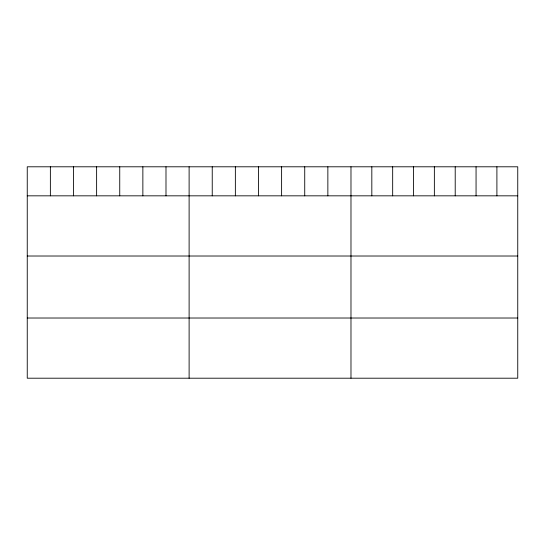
<?xml version="1.0" encoding="UTF-8"?>
<svg xmlns="http://www.w3.org/2000/svg" width="545" height="545" viewBox="0 0 545 545"><rect width="100%" height="100%" fill="white"/><g stroke="black" fill="none" stroke-linecap="round" stroke-linejoin="round"><path stroke-width="0.82" d="M517.75 195.832L517.75 378.203L27.25 378.203L27.25 166.797L517.75 166.797L517.75 195.832L27.25 195.832M27.25 256.014L517.75 256.014M27.25 318.021L517.75 318.021M496.904 166.797L496.904 195.832M476.058 166.797L476.058 195.832M455.211 166.797L455.211 195.832M434.365 166.797L434.365 195.832M413.519 166.797L413.519 195.832M392.673 166.797L392.673 195.832M371.826 166.797L371.826 195.832M350.98 166.797L350.98 378.203M327.858 166.797L327.858 195.832M304.73 166.797L304.73 195.832M281.608 166.797L281.608 195.832M258.487 166.797L258.487 195.832M235.365 166.797L235.365 195.832M212.237 166.797L212.237 195.832M189.115 166.797L189.115 378.203M165.993 166.797L165.993 195.832M142.865 166.797L142.865 195.832M119.743 166.797L119.743 195.832M96.622 166.797L96.622 195.832M73.5 166.797L73.5 195.832M50.372 166.797L50.372 195.832"/></g></svg>
